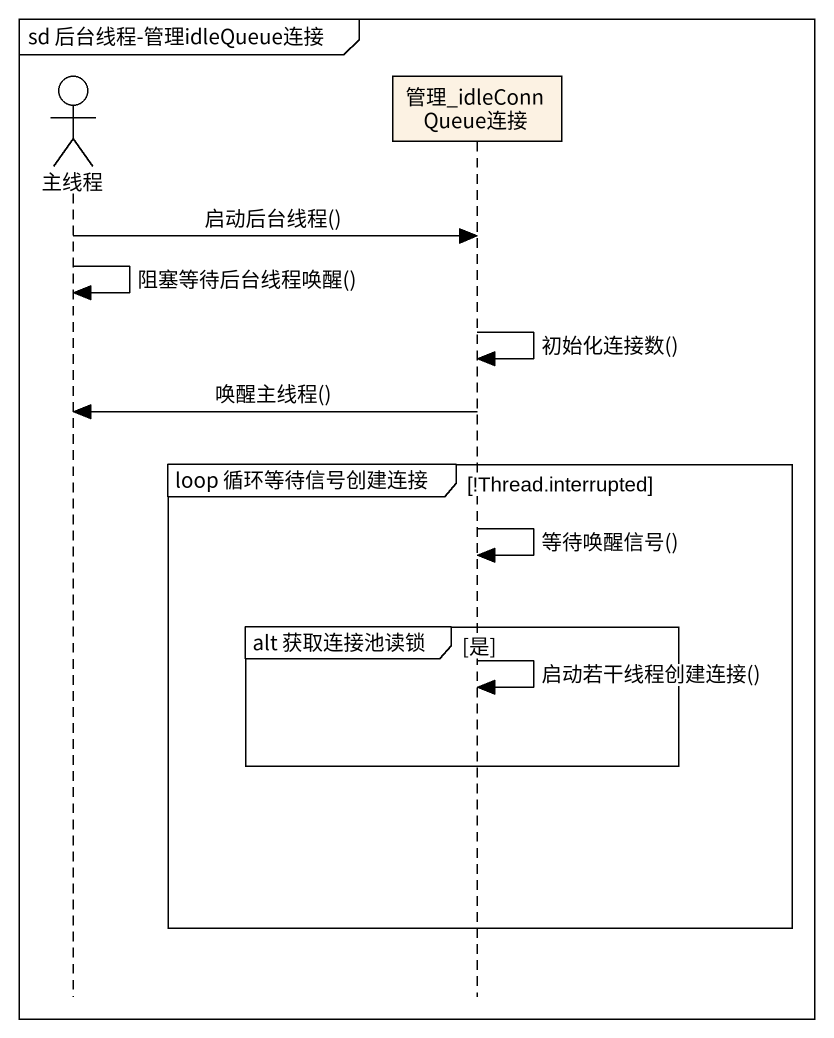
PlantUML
@startuml
mainframe sd 后台线程-管理idleQueue连接
hide footbox
actor 主线程
participant 管理_idleConnQueue连接

主线程 -> 管理_idleConnQueue连接 : 启动后台线程()
主线程 -> 主线程 : 阻塞等待后台线程唤醒()
管理_idleConnQueue连接 -> 管理_idleConnQueue连接 : 初始化连接数()
管理_idleConnQueue连接 -> 主线程 : 唤醒主线程()
group loop 循环等待信号创建连接 [!Thread.interrupted]
  管理_idleConnQueue连接 -> 管理_idleConnQueue连接 : 等待唤醒信号()
  group alt 获取连接池读锁 [是]
    管理_idleConnQueue连接 -> 管理_idleConnQueue连接 : 启动若干线程创建连接()
  end
end
@enduml
